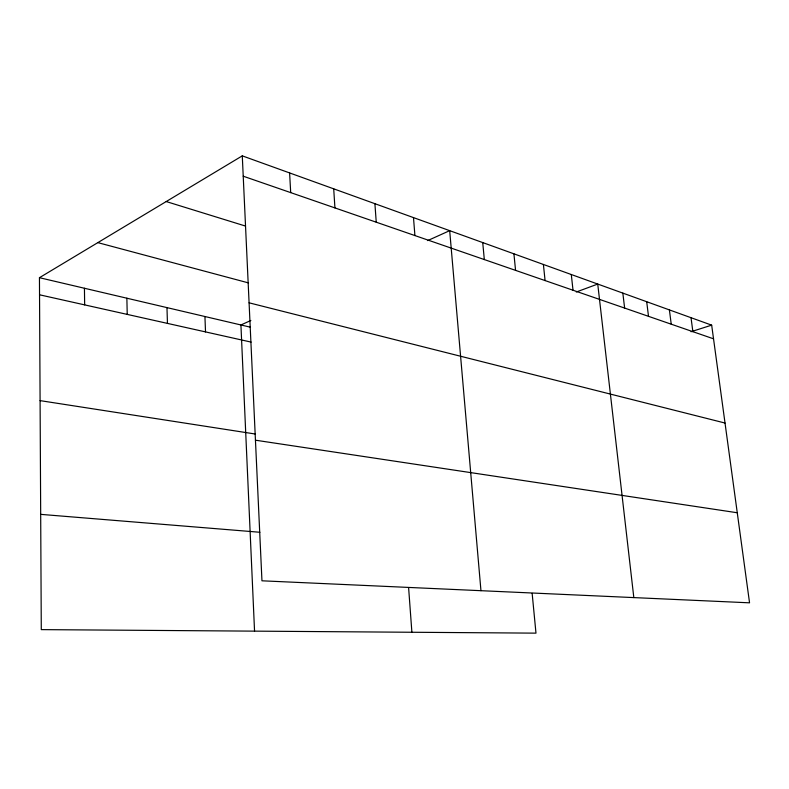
<?xml version="1.0" encoding="UTF-8"?>
<svg xmlns="http://www.w3.org/2000/svg" width="789" height="789" viewBox="0 0 789 789"><rect width="100%" height="100%" fill="white"/><g stroke="black" fill="none" stroke-linecap="round" stroke-linejoin="round"><path stroke-width="1.18" d="M532.151 593.377L535.978 633.143L41.284 629.622L39.45 277.698L242.282 155.857L711.668 325.147L749.55 602.826L261.958 580.803L242.282 155.857M250.863 320.472L240.921 324.969L254.551 631.141M427.677 240.596L449.681 230.654L480.955 590.695M576.276 292.019L597.737 284.06L633.823 597.598M691.026 331.725L711.668 325.147M40.683 514.359L259.897 532.269M255.449 440.193L737.261 512.751M40.091 400.625L255.35 434.029M39.539 294.79L251.089 342.091M39.45 277.698L250.399 327.188M249.087 302.818L725.022 423.042M97.836 242.627L248.525 282.916M166.213 201.55L245.211 225.979M243.229 176.203L713.532 338.816M691.026 317.711L692.88 331.686M669.397 309.899L671.232 324.2M646.694 301.714L648.509 316.34M622.837 293.113L624.632 308.085M571.295 274.523L573.021 290.234M543.394 264.463L545.081 280.578M513.925 253.831L515.562 270.371M482.73 242.578L484.318 259.561M413.485 217.606L414.915 235.566M408.623 587.844L411.888 632.255M374.903 203.69L376.245 222.192M333.708 188.827L334.93 207.911M289.602 172.929L290.697 192.615M204.933 316.527L205.515 331.903M166.972 307.621L167.455 323.391M126.871 298.203L127.226 314.397M84.433 288.251L84.66 304.879"/></g></svg>
